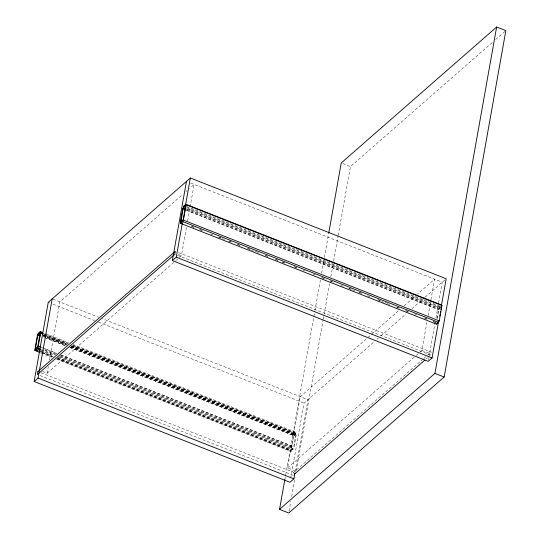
<?xml version="1.0" encoding="UTF-8"?>
<svg xmlns="http://www.w3.org/2000/svg" width="540" height="540" viewBox="0 0 540 540"><rect width="100%" height="100%" fill="white"/><g stroke="black" fill="none" stroke-linecap="round" stroke-linejoin="round"><path stroke-width="0.41" stroke-dasharray="2.7 2.03" d="M42.539 371.385L47.142 373.194L48.323 366.565M49.505 359.937L59.839 301.941L182.722 194.413M179.53 257.364L181.433 255.697L186.597 226.699M187.63 220.901L194.123 184.437L189.689 188.318M284.843 479.54L314.813 311.317M314.962 310.487L320.423 279.821M321.604 273.193L323.818 260.766M324.405 257.452L328.543 234.245M295.292 470.934L287.618 467.917L300.314 396.657L398.493 310.75M59.326 356.778L293.18 448.889L291.256 450.569L293.686 435.544L296.001 433.053L296.129 432.311L73.265 344.527M57.719 357.764L291.573 449.874L293.76 446.864L295.745 434.315L71.314 345.917M69.701 347.49L294.084 435.773L294.219 435.031L296.041 433.431L296.386 433.964L294.098 446.83L293.396 448.274L291.573 449.874M56.329 359.033L290.959 451.454L293.045 449.631L293.18 448.889M290.709 478.15L304.074 403.103L374.497 341.483M423.245 358.979L293.726 472.304L293.2 475.274L38.165 374.821M295.204 471.433L307.989 399.681L102.384 318.695M289.035 511.339L290.81 501.397M291.695 496.429L295.09 477.367M296.271 470.738L323.136 319.916M323.285 319.086L324.02 314.942M324.169 314.111L329.63 283.453M330.811 276.824L333.47 261.907M333.619 261.077L338.047 236.216M338.195 235.386L350.447 166.603L492.527 42.282M420.005 352.08L421.902 350.413L427.073 321.415M428.105 315.617L430.758 300.699M430.907 299.869L434.599 279.16L417.494 294.125M428.463 359.707L428.76 358.054M428.902 357.23L435.22 321.766M435.929 317.81L438.143 305.384M438.601 302.798L442.274 282.177L190.289 182.932M436.921 318.465L438.494 309.623L439.195 308.178L441.018 306.578L185.2 205.814M178.463 252.544L431.143 352.067L430.616 355.037L175.574 254.583M437.231 318.573L438.831 309.589L440.89 307.321M293.348 435.577L294.043 434.133L296.129 432.311M185.888 191.646L187.157 190.539M47.142 373.194L175.095 261.238M175.73 260.685L178.895 257.918M495.7 39.508L505.217 31.185M404.19 305.762L414.963 296.339M377.028 339.269L378.297 338.155M380.828 335.941L406.168 313.774M411.865 308.786L424.535 297.702M425.169 297.142L446.182 278.755M440.586 305.91L439.412 307.564L186.725 208.042M294.084 435.773L295.745 434.315M287.618 467.917L415.57 355.955M416.205 355.401L419.371 352.633M423.88 358.425L427.343 355.394M427.68 355.104L431.143 352.067M426.182 358.918L427.451 357.811M342.772 163.586L350.447 166.603M186.631 207.178L440.1 307.01M186.509 208.649L439.195 308.178M186.536 209.25L439.223 308.779M186.151 210.06L438.831 309.589M186.597 210.404L438.494 309.623M181.163 222.035L183.519 222.959M191.369 226.051L196.074 227.907M200.003 229.453L202.351 230.378M218.835 236.871L221.191 237.796M229.034 240.887L231.39 241.819M237.668 244.289L240.023 245.214M247.867 248.306L250.222 249.237M254.934 251.087L258.856 252.632M265.133 255.11L268.272 256.345M275.332 259.126L278.471 260.361M282.4 261.907L286.322 263.453M294.165 266.544L297.304 267.779M302.798 269.946L305.154 270.871M313.004 273.962L315.353 274.887M321.631 277.364L326.342 279.214M330.264 280.76L332.62 281.691M349.096 288.178L351.452 289.109M359.303 292.201L361.651 293.125M378.135 299.612L380.491 300.544M385.195 302.4L389.117 303.946M396.968 307.031L399.323 307.962M405.601 310.433L408.74 311.668M414.234 313.834L416.583 314.759M424.433 317.851L427.572 319.086M433.067 321.253L435.422 322.178M191.714 226.584L195.635 228.13M199.557 229.675L202.703 230.911M210.546 234.002L212.902 234.934M218.396 237.094L221.535 238.329M222.318 238.64L224.674 239.564M228.596 241.11L231.734 242.352M237.229 244.512L240.368 245.747M247.428 248.528L250.567 249.77M251.35 250.074L253.706 251.006M257.627 252.551L259.2 253.166M265.478 255.643L267.833 256.568M275.677 259.659L278.033 260.584M281.954 262.13L285.093 263.365M294.516 267.077L296.865 268.002M321.982 277.898L325.904 279.443M329.825 280.982L332.964 282.224M340.814 285.316L343.163 286.24M348.658 288.401L351.796 289.643M352.586 289.946L354.935 290.878M358.864 292.424L362.002 293.659M367.49 295.819L370.629 297.061M377.696 299.842L380.835 301.077M381.618 301.388L383.974 302.312M387.896 303.858L389.468 304.479M396.529 307.26L399.668 308.495M405.945 310.966L408.301 311.897M424.777 318.384L427.133 319.316M433.411 321.786L435.767 322.711M178.362 254.489L181.433 255.697M421.902 350.413L429.577 353.437M52.947 299.228L98.462 317.149M48.249 302.339L49.822 302.954M52.96 304.189L94.554 320.571M98.476 322.117L304.074 403.103M45.806 333.707L68.56 342.671M44.098 333.835L68.425 343.413M73.136 345.269L296.001 433.053M44.145 334.213L67.682 343.487M73.177 345.647L296.041 433.431M45.272 335.057L67.244 343.71M71.955 345.566L296.386 433.964M43.065 334.787L67.392 344.372M43.261 335.09L66.798 344.358M71.51 346.214L295.94 434.612M42.93 335.225L44.503 335.846M45.286 336.15L66.474 344.5M71.179 346.349L294.043 434.133M42.964 335.826L46.102 337.061M46.886 337.372L66.501 345.101M71.213 346.95L294.077 434.734M43.105 336.123L65.86 345.08M70.565 346.937L294.219 435.031M44.921 337.561L65.327 345.6M70.038 347.456L293.686 435.544M44.537 337.48L64.989 345.634M42.984 347.922L56.322 353.174M61.027 355.03L294.098 446.83M41.074 347.342L56.767 353.525M60.696 355.064L293.76 446.864M44.611 349.697L56.376 354.335M60.305 355.874L293.369 447.674M44.638 350.298L55.627 354.625M60.331 356.474L293.396 448.274M41.283 349.67L54.621 354.922M41.148 350.413L53.933 355.475M58.415 357.21L293.045 449.631M40.459 350.966L53.798 356.218M36.025 349.819L38.381 350.744M39.164 351.054L41.519 351.979M42.302 352.289L52.502 356.306M57.213 358.162L291.06 450.272M36.214 350.116L41.708 352.283M42.491 352.586L52.697 356.609M57.402 358.459L291.256 450.569M41.857 352.937L52.056 356.954M57.551 359.12L290.615 450.92L290.959 451.454M40.628 352.856L51.617 357.183M41.047 372.776L293.726 472.304"/><path stroke-width="0.81" d="M39.845 352.546L34.79 350.156L37.523 334.814L38.225 333.369L40.311 331.547L42.66 332.471M40.311 331.547L40.176 332.289L37.861 334.78L35.242 349.508L35.431 349.805L37.355 348.125L40.493 349.36M40.615 335.934L38.259 335.009L38.394 334.267L40.217 332.667L42.572 333.599M35.141 350.69L37.226 348.867L37.355 348.125M38.259 335.009L39.926 333.551L37.935 346.106L35.748 349.11L37.577 347.517L38.273 346.066L40.568 333.2L40.217 332.667M294.914 473.081L293.882 478.852L289.973 482.274L34.148 381.51L48.249 302.339L190.363 177.998L446.182 278.755L441.484 305.147M34.148 381.51L38.063 378.088L52.164 298.917M438.548 321.644L432.081 357.932L428.166 361.355L172.348 260.591L186.449 181.42M183.013 208.825L181.022 221.373L182.682 219.922L182.554 220.664L180.725 222.257L180.38 221.724L182.675 208.859L183.371 207.414L185.2 205.814L183.013 208.825L185.362 209.75M180.637 223.385L180.772 222.642L183.087 220.144L185.706 205.416L185.517 205.119L183.587 206.806L183.722 206.064L185.807 204.235L441.632 304.999L441.976 305.532L439.243 320.875L438.548 322.319L436.462 324.142L180.637 223.385L182.722 221.555L183.418 220.111L186.151 204.768L185.807 204.235M172.348 260.591L176.256 257.168L182.284 223.357M185.51 205.214L190.363 177.998M328.685 233.415L341.233 162.979L496.645 27L505.852 30.625L444.15 377.021L288.745 513L279.531 509.375L284.843 479.54M436.462 324.142L436.59 323.399L438.514 321.719M439.783 316.001L440.073 314.361M440.363 312.728L440.654 311.094M440.944 309.454L441.531 306.18M279.531 509.375L434.936 373.397L496.645 27M294.469 474.167L424.913 360.025M186.151 204.768L441.976 305.532M183.398 208.015L185.753 208.94M183.418 220.111L439.243 320.875M182.722 221.555L438.548 322.319M176.256 257.168L432.081 357.932M434.936 373.397L444.15 377.021M40.176 332.289L43.315 333.524M40.568 333.2L42.916 334.132M37.861 334.78L40.217 335.711M38.273 346.066L40.628 346.997M37.577 347.517L39.926 348.442M37.226 348.867L40.365 350.102M34.79 350.156L37.145 351.081M38.063 378.088L293.882 478.852M37.908 371.54L37.375 374.51L174.791 254.273L175.325 251.309L37.908 371.54"/></g></svg>
